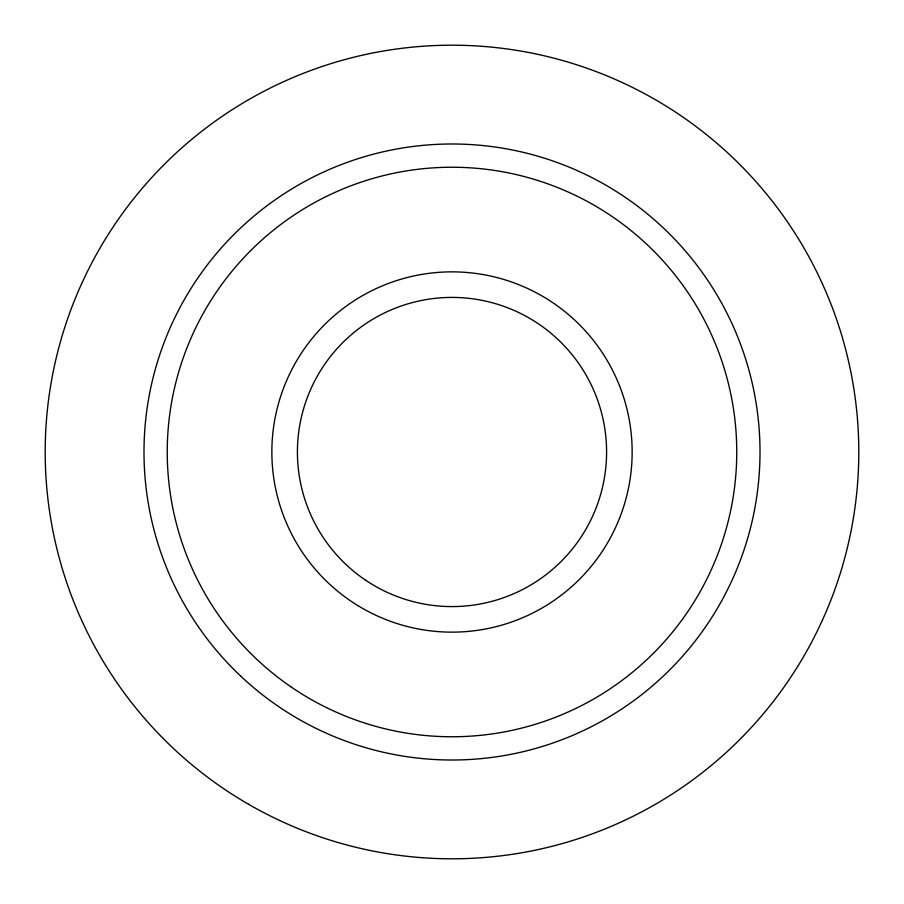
<?xml version="1.0" encoding="UTF-8"?>
<svg xmlns="http://www.w3.org/2000/svg" width="904" height="904" viewBox="0 0 904 904"><rect width="100%" height="100%" fill="white"/><g stroke="black" fill="none" stroke-linecap="round" stroke-linejoin="round"><path stroke-width="1.36" d="M248.6 804.3A406.8 406.8 0 0 0 858.8 452A406.8 406.8 0 0 0 248.6 99.7A406.8 406.8 0 0 0 248.6 804.3M365.487 580.108A154.584 154.584 0 0 0 606.2 462.871A154.584 154.584 0 0 0 384.313 313.021A154.584 154.584 0 0 0 365.487 580.108M240.859 676.249A308.004 308.004 0 0 0 751.778 522.727A308.004 308.004 0 0 0 363.363 157.025A308.004 308.004 0 0 0 240.859 676.249M290.613 686.611A284.76 284.76 0 0 0 735.867 474.464A284.76 284.76 0 0 0 329.519 194.925A284.76 284.76 0 0 0 290.613 686.611M358.707 606.109A180.156 180.156 0 0 0 632.111 455.74A180.156 180.156 0 0 0 365.182 294.15A180.156 180.156 0 0 0 358.707 606.109"/></g></svg>
